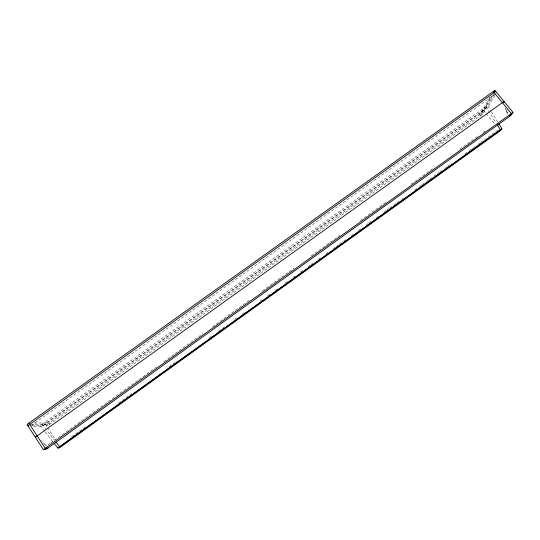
<?xml version="1.0" encoding="UTF-8"?>
<svg xmlns="http://www.w3.org/2000/svg" width="540" height="540" viewBox="0 0 540 540"><rect width="100%" height="100%" fill="white"/><g stroke="black" fill="none" stroke-linecap="round" stroke-linejoin="round"><path stroke-width="0.41" stroke-dasharray="2.7 2.03" d="M489.827 97.355L479.682 114.818L480.539 115.871L492.858 94.831M494.134 94.291L482.085 114.757L48.337 425.318L47.554 424.13L481.235 113.711L491.157 96.721M494.951 95.452L488.275 106.704L41.128 426.661L32.711 426.884M47.979 444.893L50.038 443.414M50.72 442.921L157.599 366.167M163.769 361.739L202.817 333.7M212.409 326.808L250.088 299.747M262.42 290.891L293.935 268.259M311.067 255.96L341.213 234.313M360.396 220.536L387.113 201.346M411.095 184.126L433.013 168.386M459.736 149.195L478.919 135.419M483.03 132.469L485.082 130.99M71.685 436.698L85.388 426.85M118.267 403.205L131.281 393.842M168.959 366.748L177.174 360.842M209.372 337.689L211.424 336.211M218.275 331.283L224.444 326.849M234.718 319.457L236.77 317.979M242.251 314.044L244.31 312.566M260.064 301.232L262.116 299.754M267.597 295.812L271.019 293.348M275.13 290.399L277.189 288.92M285.41 283.007L287.462 281.529M292.943 277.587L294.995 276.109M300.476 272.167L302.535 270.689M308.009 266.753L310.068 265.275M310.75 264.782L312.809 263.304M318.29 259.362L320.341 257.884M325.822 253.942L327.875 252.464M333.356 248.522L335.414 247.043M336.096 246.55L338.155 245.079M338.837 244.586L342.947 241.63M343.636 241.137L345.688 239.659M351.169 235.717L353.221 234.239M358.702 230.297L360.761 228.818M366.235 224.876L368.294 223.398M368.975 222.905L371.034 221.434M376.515 217.492L378.567 216.013M384.048 212.072L386.1 210.593M386.788 210.101L388.84 208.622M389.529 208.13L393.64 205.173M394.322 204.68L396.38 203.202M397.062 202.709L401.173 199.753M401.861 199.26L403.913 197.788M414.875 189.904L418.986 186.948M419.668 186.455L421.726 184.977M422.408 184.484L426.519 181.528M427.201 181.035L429.26 179.557M429.941 179.064L436.793 174.143M437.481 173.65L439.533 172.172M440.221 171.68L444.326 168.723M445.014 168.23L447.066 166.752M447.755 166.259L451.865 163.303M464.879 153.941L469.672 150.498M470.36 150.005L472.412 148.527M473.101 148.034L477.212 145.078M477.893 144.585L479.952 143.107M480.634 142.614L487.485 137.686M488.167 137.194L495.018 132.266M495.707 131.774L499.129 129.31M43.558 425.425L485.291 109.309M506.243 110.376L505.028 108.014A13.649 5.515 54.4 0 1 507.553 114.082L506.243 110.376L507.904 109.188M507.148 112.658L508.248 111.861M31.401 425.507L495.518 93.832M31.934 425.682L48.337 425.318M30.503 424.44L50.045 424.096L49.262 422.908L33.75 423.11M483.719 110.437L485.811 113.002M486.331 113.643L494.694 123.883M481.235 113.711L482.085 114.757M41.978 424.238L54.405 440.114M44.874 431.453L40.217 425.5L487.532 105.509L491.015 111.105M45.394 432.115L52.65 441.369M45.299 424.177L47.142 426.992M47.608 427.694L55.458 439.641M485.939 106.65L495.956 122.728M491.447 111.8L497.543 121.594M42.228 441.632A14.384 3.767 54.3 0 1 41.31 440.552M46.609 445.871L43.146 442.651A14.384 3.767 54.3 0 0 46.609 445.871"/><path stroke-width="0.81" d="M494.046 91.76L494.876 90.349L513 112.361L510.887 115.445L46.177 449.334L43.43 449.651L27 424.494L494.876 90.349M504.016 101.453L503.523 102.236L504.023 101.453L35.289 437.191L35.984 437.137M499.007 131.639L500.31 129.722L497.259 124.828M509.233 116.633L511.333 113.562L493.209 91.537M498.845 123.687L501.889 128.581L500.58 130.505L59.528 447.788L57.834 447.984L54.203 443.354M43.43 449.651L513 112.361M57.834 447.984L501.889 128.581M58.334 447.93L501.505 129.148M495.794 91.463L27.837 425.77L28.546 425.756M48.013 448.018L45.286 448.322L28.85 423.171M61.27 446.54L59.582 446.729L55.958 442.098"/></g></svg>
